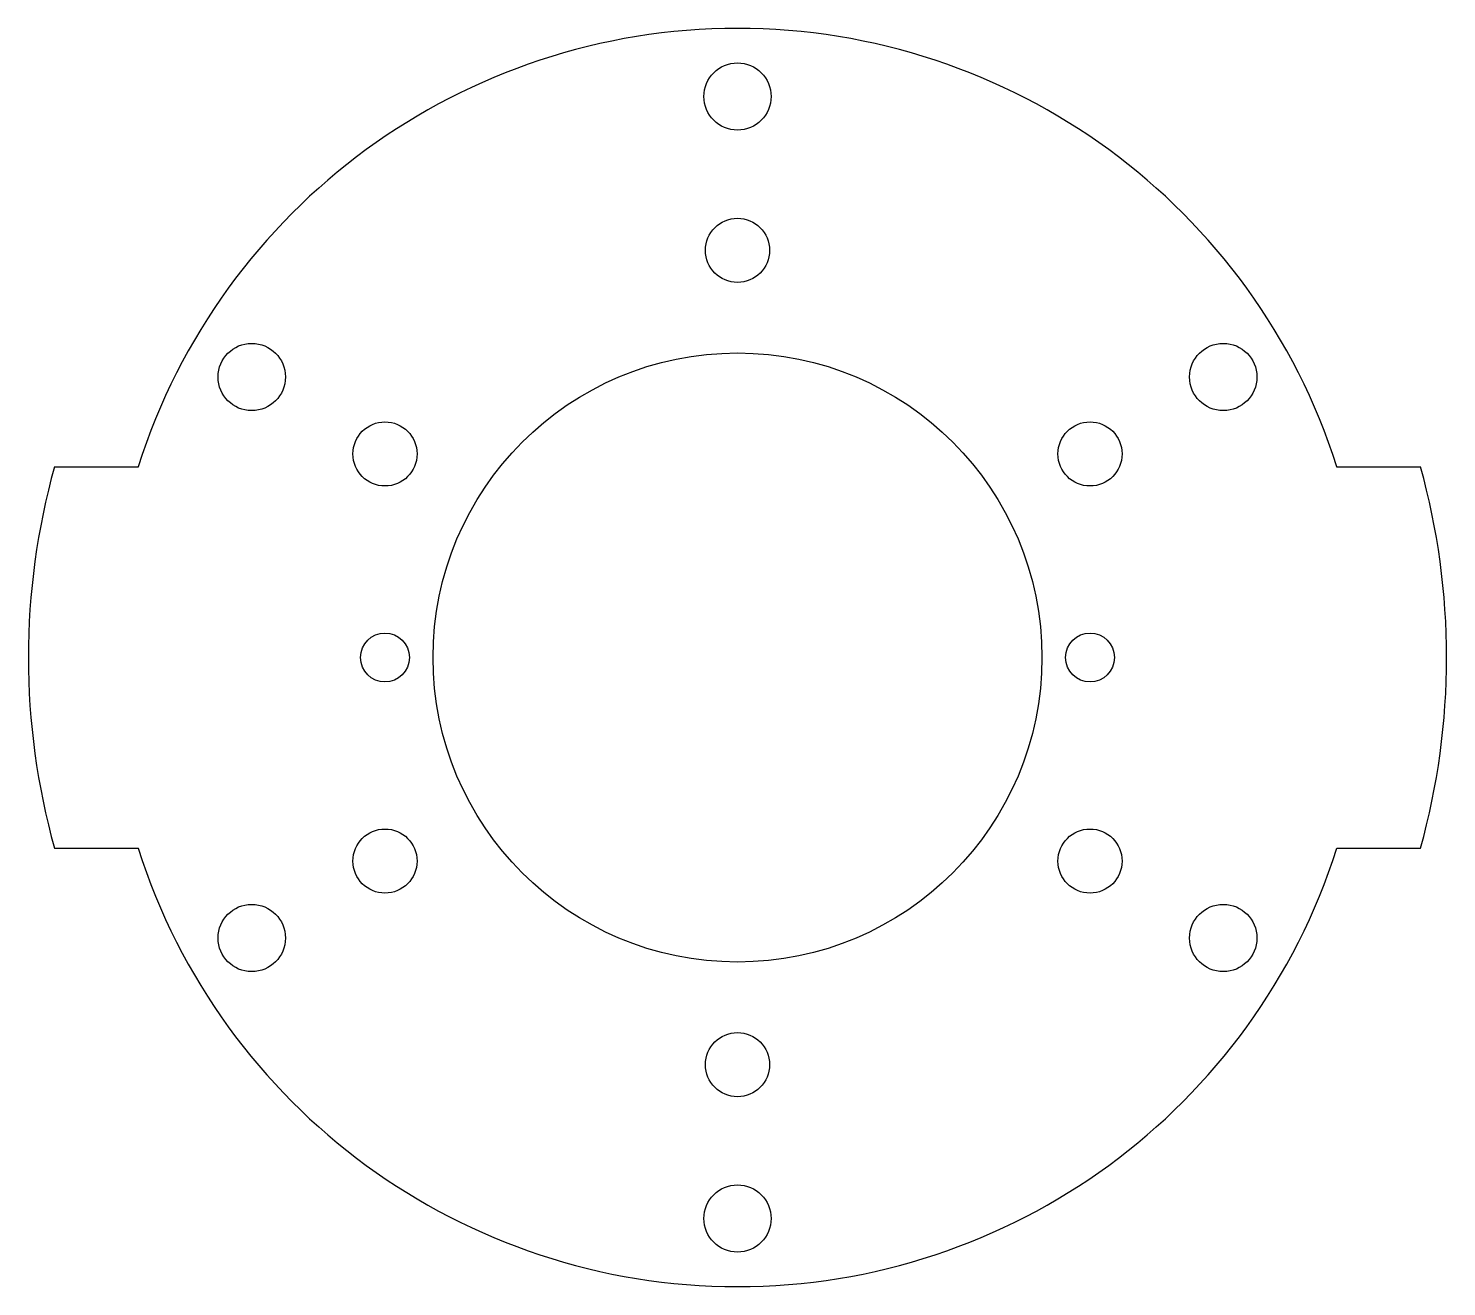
# Model space of a CAD drawing. Header units: inches. Extents: x -0.1 to 88.4, y -0.1 to 78.4.
import ezdxf

# ---------------------------------------------------------------- set-up
doc = ezdxf.new("R2010")
doc.units = ezdxf.units.IN
doc.header["$MEASUREMENT"] = 0
doc.layers.add('Layer1', color=1, linetype='Continuous')

msp = doc.modelspace()

# ---------------------------------------------------------------- linework, layer by layer
at = {"layer": 'Layer1'}
for p, q in [((1.565, 51.079), (6.816, 51.079)), ((81.552, 51.079), (86.804, 51.079)), ((1.565, 27.279), (6.816, 27.279)), ((81.587, 27.279), (86.804, 27.279))]:
    msp.add_line(p, q, dxfattribs=at)
for centre, radius in [((44.184, 74.179), 2.1), ((44.184, 64.579), 2), ((13.874, 56.679), 2.1), ((74.495, 56.679), 2.1), ((44.184, 39.179), 19), ((22.187, 51.879), 2), ((66.181, 51.879), 2), ((22.187, 39.179), 1.525), ((66.181, 39.179), 1.525), ((22.187, 26.479), 2), ((66.181, 26.479), 2), ((13.874, 21.679), 2.1), ((74.495, 21.679), 2.1), ((44.184, 13.779), 2), ((44.184, 4.179), 2.1)]:
    msp.add_circle(centre, radius, dxfattribs=at)
for radius, start, end in [(39.25, 17.64899, 162.35101), (44.25, 164.3996, 195.6004), (44.25, 344.3996, 15.6004), (39.25, 197.64899, 342.35101)]:
    msp.add_arc((44.184, 39.179), radius, start, end, dxfattribs=at)

doc.saveas('drawing.dxf')
